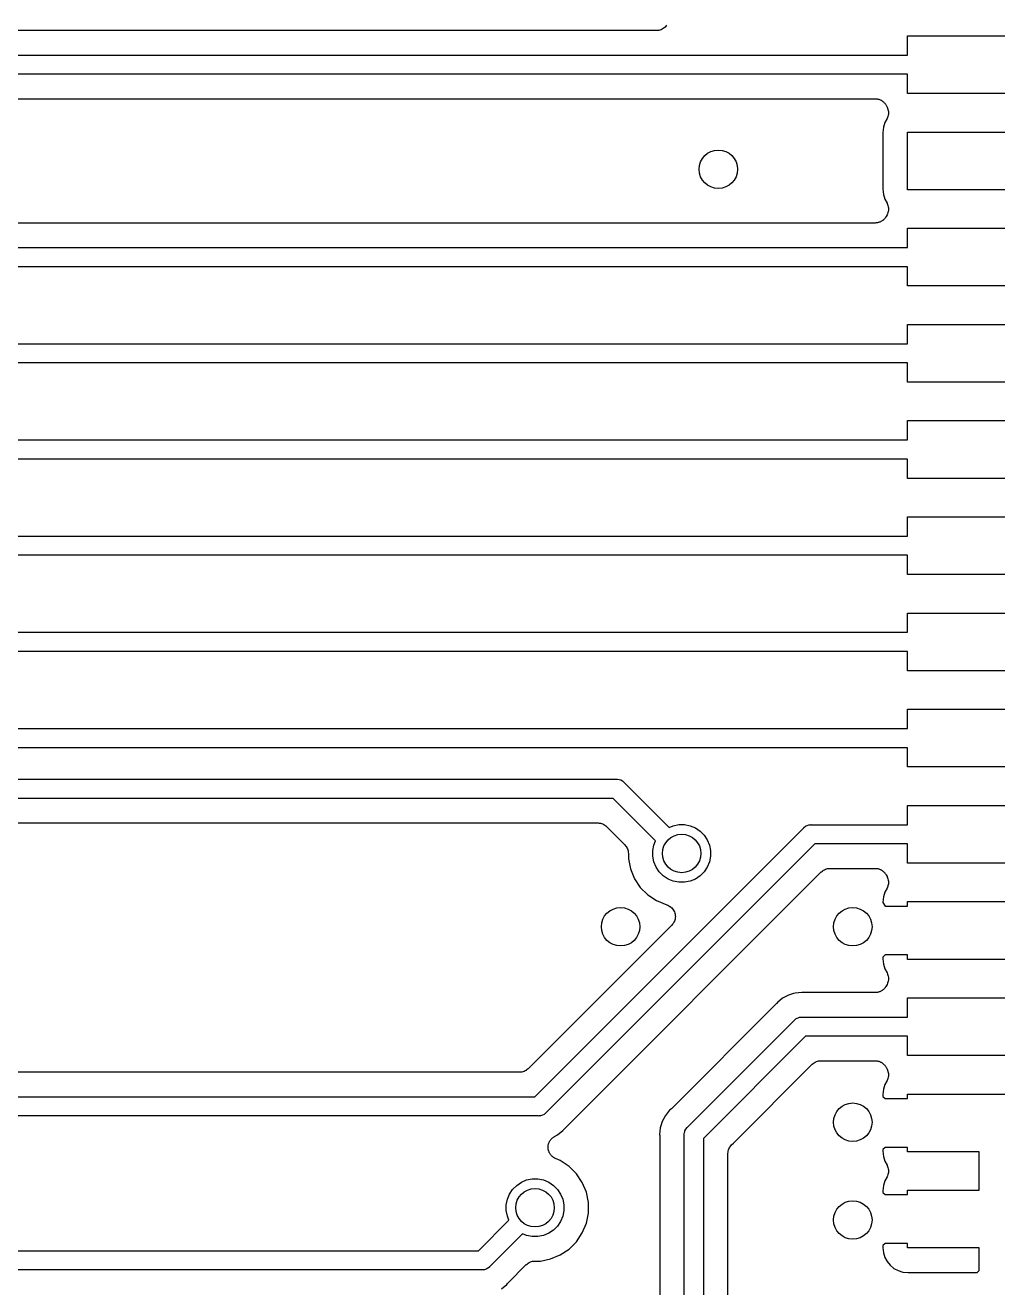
# Model space of a CAD drawing. Extents: x 49 to 143, y -158 to -38.
# Drawn here: x 111.8 to 121.9, y -93.03 to -79.91 of the extents above; entities that cross this region are included whole.
import ezdxf

# ---------------------------------------------------------------- set-up
doc = ezdxf.new("R2010")
doc.units = 0
doc.layers.add('BLACK', color=7, linetype='CONTINUOUS')

msp = doc.modelspace()

# ---------------------------------------------------------------- linework, layer by layer
at = {"layer": 'BLACK', "linetype": 'CONTINUOUS'}
for p, q in [((118.453, -79.9198), (118.445, -79.9291)), ((118.461, -79.9104), (118.453, -79.9198)), ((118.461, -79.91), (118.461, -79.9102)), ((118.461, -79.9102), (118.461, -79.9104)), ((118.356, -79.966), (110.966, -79.966)), ((118.368, -79.9648), (118.356, -79.966)), ((118.38, -79.9637), (118.368, -79.9648)), ((118.381, -79.9636), (118.38, -79.9636)), ((118.38, -79.9636), (118.38, -79.9637)), ((118.392, -79.9601), (118.381, -79.9636)), ((118.404, -79.9566), (118.392, -79.9601)), ((118.415, -79.9508), (118.404, -79.9564)), ((118.404, -79.9564), (118.404, -79.9565)), ((118.404, -79.9565), (118.404, -79.9566)), ((118.426, -79.945), (118.415, -79.9508)), ((118.436, -79.9371), (118.426, -79.9448)), ((118.426, -79.9448), (118.426, -79.9449)), ((118.426, -79.9449), (118.426, -79.945)), ((118.445, -79.9294), (118.436, -79.9371)), ((118.445, -79.9291), (118.445, -79.9293)), ((118.445, -79.9293), (118.445, -79.9294)), ((120.965, -80.22), (120.965, -80.02)), ((120.965, -80.02), (122.965, -80.02)), ((110.947, -80.22), (120.965, -80.22)), ((120.965, -80.42), (110.983, -80.42)), ((120.965, -80.62), (120.965, -80.42)), ((111.141, -80.674), (120.63, -80.674)), ((120.63, -80.674), (120.632, -80.674)), ((120.632, -80.674), (120.637, -80.6746)), ((120.637, -80.6746), (120.643, -80.6747)), ((120.643, -80.6747), (120.649, -80.676)), ((120.649, -80.676), (120.656, -80.6768)), ((120.656, -80.6768), (120.662, -80.6785)), ((120.662, -80.6785), (120.667, -80.6796)), ((120.667, -80.6796), (120.673, -80.6822)), ((120.673, -80.6822), (120.68, -80.6843)), ((120.68, -80.6843), (120.685, -80.687)), ((120.685, -80.687), (120.69, -80.6892)), ((120.69, -80.6892), (120.696, -80.6929)), ((120.696, -80.6929), (120.701, -80.6962)), ((120.701, -80.6962), (120.706, -80.6998)), ((120.706, -80.6998), (120.71, -80.703)), ((120.71, -80.703), (120.715, -80.7078)), ((120.715, -80.7078), (120.72, -80.7121)), ((122.965, -80.62), (120.965, -80.62)), ((120.72, -80.7121), (120.724, -80.7165)), ((120.724, -80.7165), (120.728, -80.7205)), ((120.728, -80.7205), (120.732, -80.7262)), ((120.732, -80.7262), (120.736, -80.7315)), ((120.736, -80.7315), (120.739, -80.7365)), ((120.739, -80.7365), (120.742, -80.7411)), ((120.742, -80.7411), (120.752, -80.7601)), ((120.752, -80.7601), (120.752, -80.7606)), ((120.752, -80.7606), (120.752, -80.7606)), ((120.752, -80.7606), (120.752, -80.7606)), ((120.752, -80.7606), (120.753, -80.7617)), ((120.753, -80.7617), (120.757, -80.7728)), ((120.757, -80.7728), (120.762, -80.7836)), ((120.762, -80.7836), (120.762, -80.7842)), ((120.762, -80.7842), (120.762, -80.7847)), ((120.762, -80.7847), (120.764, -80.7963)), ((120.764, -80.7963), (120.766, -80.8079)), ((120.766, -80.8339), (120.764, -80.8454)), ((120.766, -80.8079), (120.766, -80.8085)), ((120.766, -80.8085), (120.766, -80.8091)), ((120.766, -80.8091), (120.766, -80.8209)), ((120.766, -80.8209), (120.766, -80.8327)), ((120.766, -80.8327), (120.766, -80.8333)), ((120.766, -80.8333), (120.766, -80.8339)), ((120.715, -80.9702), (120.709, -81.0262)), ((120.729, -80.9223), (120.715, -80.9702)), ((120.752, -80.8799), (120.729, -80.9223)), ((120.756, -80.8689), (120.752, -80.8799)), ((120.761, -80.8581), (120.756, -80.8689)), ((120.764, -80.8454), (120.761, -80.857)), ((120.761, -80.857), (120.761, -80.8575)), ((120.761, -80.8575), (120.761, -80.8581)), ((120.709, -81.0262), (120.709, -81.6138)), ((120.965, -81.62), (120.965, -81.02)), ((120.965, -81.02), (122.965, -81.02)), ((120.709, -81.6138), (120.715, -81.6698)), ((122.965, -81.62), (120.965, -81.62)), ((120.715, -81.6698), (120.729, -81.7177)), ((120.729, -81.7177), (120.752, -81.7601)), ((120.752, -81.8799), (120.742, -81.8989)), ((120.752, -81.7601), (120.752, -81.7606)), ((120.752, -81.7606), (120.752, -81.7606)), ((120.752, -81.7606), (120.752, -81.7607)), ((120.752, -81.7607), (120.753, -81.7617)), ((120.756, -81.869), (120.752, -81.8799)), ((120.753, -81.7617), (120.757, -81.7726)), ((120.761, -81.8581), (120.756, -81.869)), ((120.757, -81.7726), (120.762, -81.7836)), ((120.764, -81.8454), (120.761, -81.857)), ((120.761, -81.857), (120.761, -81.8575)), ((120.761, -81.8575), (120.761, -81.8581)), ((120.762, -81.7836), (120.762, -81.7842)), ((120.762, -81.7842), (120.762, -81.7847)), ((120.762, -81.7847), (120.764, -81.7963)), ((120.764, -81.7963), (120.766, -81.8079)), ((120.766, -81.8339), (120.764, -81.8454)), ((120.766, -81.8079), (120.766, -81.8085)), ((120.766, -81.8085), (120.766, -81.8091)), ((120.766, -81.8091), (120.766, -81.8209)), ((120.766, -81.8209), (120.766, -81.8327)), ((120.766, -81.8327), (120.766, -81.8333)), ((120.766, -81.8333), (120.766, -81.8339)), ((120.63, -81.966), (108.134, -81.966)), ((120.635, -81.9654), (120.63, -81.966)), ((120.641, -81.9655), (120.635, -81.9654)), ((120.648, -81.9642), (120.641, -81.9655)), ((120.654, -81.9636), (120.648, -81.9642)), ((120.66, -81.962), (120.654, -81.9636)), ((120.665, -81.9609), (120.66, -81.962)), ((120.672, -81.9584), (120.665, -81.9609)), ((120.678, -81.9564), (120.672, -81.9584)), ((120.683, -81.9538), (120.678, -81.9564)), ((120.688, -81.9517), (120.683, -81.9538)), ((120.694, -81.948), (120.688, -81.9517)), ((120.7, -81.9448), (120.694, -81.948)), ((120.704, -81.9412), (120.7, -81.9448)), ((120.709, -81.9381), (120.704, -81.9412)), ((120.714, -81.9334), (120.709, -81.9381)), ((120.719, -81.9291), (120.714, -81.9334)), ((120.723, -81.9248), (120.719, -81.9291)), ((120.727, -81.9208), (120.723, -81.9248)), ((120.731, -81.9152), (120.727, -81.9208)), ((120.735, -81.91), (120.731, -81.9152)), ((120.738, -81.9051), (120.735, -81.91)), ((120.741, -81.9004), (120.738, -81.9051)), ((120.742, -81.8989), (120.741, -81.9004)), ((120.965, -82.22), (120.965, -82.02)), ((120.965, -82.02), (122.965, -82.02)), ((108.116, -82.22), (120.965, -82.22)), ((120.965, -82.42), (108.152, -82.42)), ((120.965, -82.62), (120.965, -82.42)), ((122.965, -82.62), (120.965, -82.62)), ((120.965, -83.22), (120.965, -83.02)), ((120.965, -83.02), (122.965, -83.02)), ((107.681, -83.22), (120.965, -83.22)), ((120.965, -83.42), (107.718, -83.42)), ((120.965, -83.62), (120.965, -83.42)), ((122.965, -83.62), (120.965, -83.62)), ((120.965, -84.22), (120.965, -84.02)), ((120.965, -84.02), (122.965, -84.02)), ((107.709, -84.22), (120.965, -84.22)), ((120.965, -84.42), (107.745, -84.42)), ((120.965, -84.62), (120.965, -84.42)), ((122.965, -84.62), (120.965, -84.62)), ((120.965, -85.22), (120.965, -85.02)), ((120.965, -85.02), (122.965, -85.02)), ((95.3221, -85.22), (120.965, -85.22)), ((120.965, -85.42), (95.3586, -85.42)), ((120.965, -85.62), (120.965, -85.42)), ((122.965, -85.62), (120.965, -85.62)), ((120.965, -86.22), (120.965, -86.02)), ((120.965, -86.02), (122.965, -86.02)), ((102.941, -86.22), (120.965, -86.22)), ((120.965, -86.42), (102.904, -86.42)), ((120.965, -86.62), (120.965, -86.42)), ((122.965, -86.62), (120.965, -86.62)), ((120.965, -87.22), (120.965, -87.02)), ((120.965, -87.02), (122.965, -87.02)), ((102.855, -87.22), (120.965, -87.22)), ((120.965, -87.42), (102.819, -87.42)), ((120.965, -87.62), (120.965, -87.42)), ((122.965, -87.62), (120.965, -87.62)), ((100.414, -87.7482), (117.942, -87.7482)), ((117.942, -87.7482), (117.947, -87.7477)), ((117.947, -87.7477), (117.952, -87.7482)), ((117.952, -87.7482), (117.952, -87.7482)), ((117.952, -87.7482), (117.967, -87.7496)), ((117.967, -87.7496), (117.986, -87.7554)), ((117.986, -87.7554), (118.003, -87.7647)), ((118.003, -87.7647), (118.018, -87.7771)), ((118.018, -87.7771), (118.021, -87.781)), ((118.021, -87.781), (118.488, -88.248)), ((117.906, -87.9482), (100.414, -87.9482)), ((118.347, -88.3894), (117.906, -87.9482)), ((120.965, -88.22), (120.965, -88.02)), ((120.965, -88.02), (122.965, -88.02)), ((100.797, -88.2022), (117.748, -88.2022)), ((117.09, -91.0482), (119.886, -88.2528)), ((117.748, -88.2022), (117.748, -88.2022)), ((117.748, -88.2022), (117.748, -88.2022)), ((117.748, -88.2022), (117.748, -88.2022)), ((117.748, -88.2022), (117.75, -88.2022)), ((117.75, -88.2022), (117.761, -88.2035)), ((117.761, -88.2035), (117.773, -88.2047)), ((117.773, -88.2047), (117.774, -88.2049)), ((117.774, -88.2049), (117.774, -88.205)), ((117.774, -88.205), (117.786, -88.2085)), ((117.786, -88.2085), (117.797, -88.212)), ((117.797, -88.212), (117.797, -88.2123)), ((117.797, -88.2123), (117.798, -88.2125)), ((117.798, -88.2125), (117.808, -88.2181)), ((117.808, -88.2181), (117.819, -88.2237)), ((117.819, -88.2237), (117.819, -88.2241)), ((117.819, -88.2241), (117.82, -88.2244)), ((117.82, -88.2244), (117.829, -88.2319)), ((117.829, -88.2319), (117.838, -88.2394)), ((117.838, -88.2394), (118.027, -88.4284)), ((118.488, -88.248), (118.53, -88.2305)), ((118.53, -88.2305), (118.588, -88.219)), ((118.588, -88.219), (118.648, -88.219)), ((118.648, -88.219), (118.706, -88.2305)), ((118.706, -88.2305), (118.76, -88.2531)), ((118.76, -88.2531), (118.809, -88.286)), ((118.809, -88.286), (118.851, -88.3278)), ((119.886, -88.2528), (119.889, -88.2489)), ((119.889, -88.2489), (119.904, -88.2365)), ((119.904, -88.2365), (119.912, -88.2321)), ((119.912, -88.2321), (119.922, -88.2272)), ((119.922, -88.2272), (119.94, -88.2214)), ((119.94, -88.2214), (119.942, -88.2213)), ((119.942, -88.2213), (119.955, -88.22)), ((119.955, -88.22), (119.96, -88.2195)), ((119.955, -88.22), (119.955, -88.22)), ((119.96, -88.2195), (119.965, -88.22)), ((119.965, -88.22), (120.965, -88.22)), ((120.001, -88.42), (117.206, -91.2154)), ((118.027, -88.4284), (118.027, -88.4287)), ((118.027, -88.4287), (118.027, -88.4287)), ((118.027, -88.4287), (118.027, -88.4288)), ((118.027, -88.4288), (118.028, -88.4297)), ((118.028, -88.4297), (118.035, -88.4389)), ((118.035, -88.4389), (118.043, -88.448)), ((118.043, -88.448), (118.043, -88.4485)), ((118.043, -88.4485), (118.044, -88.4491)), ((118.044, -88.4491), (118.049, -88.4595)), ((118.318, -88.4895), (118.33, -88.4315)), ((118.33, -88.4315), (118.347, -88.3894)), ((118.851, -88.3278), (118.884, -88.3769)), ((118.884, -88.3769), (118.906, -88.4315)), ((118.906, -88.4315), (118.918, -88.4895)), ((120.965, -88.42), (120.001, -88.42)), ((120.965, -88.62), (120.965, -88.42)), ((118.049, -88.4595), (118.054, -88.4698)), ((118.054, -88.4698), (118.055, -88.4705)), ((118.055, -88.4705), (118.055, -88.4711)), ((118.055, -88.4711), (118.058, -88.4823)), ((118.058, -88.4823), (118.062, -88.4936)), ((118.062, -88.4936), (118.062, -88.4942)), ((118.062, -88.4942), (118.062, -88.4949)), ((118.062, -88.4949), (118.063, -88.5065)), ((118.063, -88.5065), (118.064, -88.5182)), ((118.064, -88.5182), (118.064, -88.5736)), ((118.064, -88.5736), (118.085, -88.6806)), ((118.318, -88.5485), (118.318, -88.4895)), ((118.33, -88.6065), (118.318, -88.5485)), ((118.918, -88.5485), (118.906, -88.6065)), ((118.918, -88.4895), (118.918, -88.5485)), ((117.399, -91.3818), (120.069, -88.7112)), ((118.085, -88.6806), (118.127, -88.7814)), ((118.352, -88.6611), (118.33, -88.6065)), ((118.385, -88.7102), (118.352, -88.6611)), ((118.427, -88.752), (118.385, -88.7102)), ((118.851, -88.7102), (118.809, -88.752)), ((118.884, -88.6611), (118.851, -88.7102)), ((118.906, -88.6065), (118.884, -88.6611)), ((120.069, -88.7112), (120.07, -88.7109)), ((120.07, -88.7109), (120.071, -88.71)), ((120.07, -88.7109), (120.07, -88.7109)), ((120.07, -88.7109), (120.07, -88.7109)), ((120.071, -88.71), (120.08, -88.7026)), ((120.08, -88.7026), (120.089, -88.6952)), ((120.089, -88.6952), (120.09, -88.6949)), ((120.09, -88.6945), (120.101, -88.6891)), ((120.09, -88.6949), (120.09, -88.6945)), ((120.101, -88.6891), (120.111, -88.6836)), ((120.111, -88.6834), (120.112, -88.6831)), ((120.111, -88.6836), (120.111, -88.6834)), ((120.112, -88.6831), (120.123, -88.6798)), ((120.123, -88.6798), (120.135, -88.6764)), ((120.135, -88.6764), (120.136, -88.6762)), ((120.135, -88.6764), (120.135, -88.6764)), ((120.136, -88.6762), (120.148, -88.6751)), ((120.148, -88.6751), (120.159, -88.674)), ((120.159, -88.674), (120.63, -88.674)), ((120.63, -88.674), (120.632, -88.674)), ((120.632, -88.674), (120.637, -88.6746)), ((120.637, -88.6746), (120.643, -88.6747)), ((120.643, -88.6747), (120.649, -88.676)), ((120.649, -88.676), (120.656, -88.6768)), ((120.656, -88.6768), (120.662, -88.6785)), ((120.662, -88.6785), (120.667, -88.6796)), ((120.667, -88.6796), (120.673, -88.6822)), ((120.673, -88.6822), (120.68, -88.6843)), ((120.68, -88.6843), (120.685, -88.687)), ((120.685, -88.687), (120.69, -88.6892)), ((120.69, -88.6892), (120.696, -88.6929)), ((120.696, -88.6929), (120.701, -88.6962)), ((120.701, -88.6962), (120.706, -88.6998)), ((120.706, -88.6998), (120.71, -88.703)), ((120.71, -88.703), (120.715, -88.7078)), ((120.715, -88.7078), (120.72, -88.7121)), ((120.72, -88.7121), (120.724, -88.7165)), ((122.965, -88.62), (120.965, -88.62)), ((118.127, -88.7814), (118.188, -88.8722)), ((118.476, -88.7849), (118.427, -88.752)), ((118.53, -88.8075), (118.476, -88.7849)), ((118.588, -88.819), (118.53, -88.8075)), ((118.648, -88.819), (118.588, -88.819)), ((118.706, -88.8075), (118.648, -88.819)), ((118.76, -88.7849), (118.706, -88.8075)), ((118.809, -88.752), (118.76, -88.7849)), ((120.724, -88.7165), (120.728, -88.7205)), ((120.728, -88.7205), (120.732, -88.7262)), ((120.732, -88.7262), (120.736, -88.7315)), ((120.736, -88.7315), (120.739, -88.7365)), ((120.739, -88.7365), (120.742, -88.7411)), ((120.742, -88.7411), (120.752, -88.7601)), ((120.752, -88.7601), (120.752, -88.7606)), ((120.752, -88.7606), (120.752, -88.7606)), ((120.752, -88.7606), (120.752, -88.7606)), ((120.752, -88.7606), (120.753, -88.7617)), ((120.753, -88.7617), (120.757, -88.7728)), ((120.757, -88.7728), (120.762, -88.7836)), ((120.764, -88.8454), (120.761, -88.857)), ((120.762, -88.7836), (120.762, -88.7842)), ((120.762, -88.7842), (120.762, -88.7847)), ((120.762, -88.7847), (120.764, -88.7963)), ((120.764, -88.7963), (120.766, -88.8079)), ((120.766, -88.8339), (120.764, -88.8454)), ((120.766, -88.8079), (120.766, -88.8085)), ((120.766, -88.8085), (120.766, -88.8091)), ((120.766, -88.8091), (120.766, -88.8209)), ((120.766, -88.8209), (120.766, -88.8327)), ((120.766, -88.8327), (120.766, -88.8333)), ((120.766, -88.8333), (120.766, -88.8339)), ((118.188, -88.8722), (118.265, -88.9493)), ((118.265, -88.9493), (118.356, -89.0099)), ((120.715, -88.9702), (120.709, -89.0247)), ((120.729, -88.9223), (120.715, -88.9702)), ((120.752, -88.8799), (120.729, -88.9223)), ((120.756, -88.869), (120.752, -88.8799)), ((120.761, -88.8581), (120.756, -88.869)), ((120.761, -88.857), (120.761, -88.8575)), ((120.761, -88.8575), (120.761, -88.8581)), ((118.356, -89.0099), (118.463, -89.0544)), ((118.463, -89.0544), (118.463, -89.0544)), ((118.463, -89.0544), (118.474, -89.058)), ((118.474, -89.058), (118.475, -89.0581)), ((118.475, -89.0581), (118.475, -89.0582)), ((118.475, -89.0582), (118.486, -89.0641)), ((118.486, -89.0641), (118.496, -89.0699)), ((118.496, -89.0699), (118.496, -89.0701)), ((118.496, -89.0701), (118.497, -89.0702)), ((118.497, -89.0702), (118.506, -89.0779)), ((118.506, -89.0779), (118.515, -89.0857)), ((118.515, -89.0857), (118.515, -89.086)), ((118.515, -89.086), (118.516, -89.0861)), ((118.516, -89.0861), (118.523, -89.0954)), ((118.523, -89.0954), (118.531, -89.105)), ((118.531, -89.105), (118.531, -89.1053)), ((118.531, -89.1053), (118.531, -89.1055)), ((118.531, -89.1055), (118.537, -89.116)), ((120.709, -89.0247), (120.709, -89.0301)), ((120.709, -89.0301), (120.733, -89.066)), ((120.733, -89.066), (120.965, -89.066)), ((120.965, -89.066), (120.965, -89.02)), ((120.965, -89.02), (122.965, -89.02)), ((118.536, -89.2349), (118.53, -89.2456)), ((118.542, -89.2242), (118.536, -89.2349)), ((118.537, -89.116), (118.542, -89.1269)), ((118.542, -89.1269), (118.543, -89.1272)), ((118.546, -89.2121), (118.542, -89.2237)), ((118.542, -89.2237), (118.542, -89.224)), ((118.542, -89.224), (118.542, -89.2242)), ((118.543, -89.1272), (118.543, -89.1275)), ((118.543, -89.1275), (118.546, -89.1388)), ((118.546, -89.1388), (118.55, -89.1507)), ((118.549, -89.2006), (118.546, -89.2121)), ((118.551, -89.1878), (118.549, -89.2)), ((118.549, -89.2), (118.549, -89.2003)), ((118.549, -89.2003), (118.549, -89.2006)), ((118.55, -89.1507), (118.55, -89.151)), ((118.55, -89.151), (118.55, -89.1512)), ((118.55, -89.1512), (118.551, -89.163)), ((118.551, -89.163), (118.552, -89.1754)), ((118.552, -89.1759), (118.551, -89.1878)), ((118.552, -89.1754), (118.552, -89.1756)), ((118.552, -89.1756), (118.552, -89.1759)), ((118.515, -89.2647), (117.022, -90.757)), ((118.522, -89.2554), (118.515, -89.2647)), ((118.53, -89.246), (118.522, -89.2554)), ((118.53, -89.2456), (118.53, -89.2458)), ((118.53, -89.2458), (118.53, -89.246)), ((120.71, -89.5961), (120.709, -89.6153)), ((120.709, -89.6153), (120.715, -89.6698)), ((120.732, -89.574), (120.71, -89.5961)), ((120.965, -89.574), (120.732, -89.574)), ((120.965, -89.62), (120.965, -89.574)), ((122.965, -89.62), (120.965, -89.62)), ((120.715, -89.6698), (120.729, -89.7177)), ((120.729, -89.7177), (120.752, -89.7601)), ((120.752, -89.7601), (120.752, -89.7606)), ((120.752, -89.7606), (120.752, -89.7606)), ((120.752, -89.7606), (120.752, -89.7607)), ((120.752, -89.7607), (120.753, -89.7617)), ((120.753, -89.7617), (120.757, -89.7726)), ((120.752, -89.8799), (120.742, -89.8989)), ((120.756, -89.869), (120.752, -89.8799)), ((120.761, -89.8581), (120.756, -89.869)), ((120.757, -89.7726), (120.762, -89.7836)), ((120.764, -89.8454), (120.761, -89.857)), ((120.761, -89.857), (120.761, -89.8575)), ((120.761, -89.8575), (120.761, -89.8581)), ((120.762, -89.7836), (120.762, -89.7842)), ((120.762, -89.7842), (120.762, -89.7847)), ((120.762, -89.7847), (120.764, -89.7963)), ((120.764, -89.7963), (120.766, -89.8079)), ((120.766, -89.8339), (120.764, -89.8454)), ((120.766, -89.8079), (120.766, -89.8085)), ((120.766, -89.8085), (120.766, -89.8091)), ((120.766, -89.8091), (120.766, -89.8209)), ((120.766, -89.8209), (120.766, -89.8327)), ((120.766, -89.8327), (120.766, -89.8333)), ((120.766, -89.8333), (120.766, -89.8339)), ((119.667, -90.0242), (119.613, -90.0685)), ((119.729, -89.9914), (119.667, -90.0242)), ((119.78, -89.9758), (119.729, -89.9914)), ((119.796, -89.9711), (119.78, -89.9758)), ((119.78, -89.9758), (119.78, -89.9758)), ((119.865, -89.9643), (119.796, -89.9711)), ((119.876, -89.9654), (119.865, -89.9643)), ((119.882, -89.9654), (119.876, -89.9654)), ((119.887, -89.966), (119.882, -89.9654)), ((119.889, -89.966), (119.887, -89.966)), ((120.63, -89.966), (119.889, -89.966)), ((120.635, -89.9654), (120.63, -89.966)), ((120.641, -89.9655), (120.635, -89.9654)), ((120.648, -89.9642), (120.641, -89.9655)), ((120.654, -89.9636), (120.648, -89.9642)), ((120.66, -89.962), (120.654, -89.9636)), ((120.665, -89.9609), (120.66, -89.962)), ((120.672, -89.9584), (120.665, -89.9609)), ((120.678, -89.9564), (120.672, -89.9584)), ((120.683, -89.9538), (120.678, -89.9564)), ((120.688, -89.9517), (120.683, -89.9538)), ((120.694, -89.948), (120.688, -89.9517)), ((120.7, -89.9448), (120.694, -89.948)), ((120.704, -89.9412), (120.7, -89.9448)), ((120.709, -89.9381), (120.704, -89.9412)), ((120.714, -89.9334), (120.709, -89.9381)), ((120.719, -89.9291), (120.714, -89.9334)), ((120.723, -89.9248), (120.719, -89.9291)), ((120.727, -89.9208), (120.723, -89.9248)), ((120.731, -89.9152), (120.727, -89.9208)), ((120.735, -89.91), (120.731, -89.9152)), ((120.738, -89.9051), (120.735, -89.91)), ((120.741, -89.9004), (120.738, -89.9051)), ((120.742, -89.8989), (120.741, -89.9004)), ((120.965, -90.22), (120.965, -90.02)), ((120.965, -90.02), (122.965, -90.02)), ((119.598, -90.0864), (118.511, -91.173)), ((119.601, -90.0823), (119.598, -90.0864)), ((119.605, -90.0785), (119.601, -90.0823)), ((119.606, -90.0772), (119.605, -90.0785)), ((119.613, -90.0685), (119.606, -90.0772)), ((118.678, -91.3658), (119.791, -90.2528)), ((119.791, -90.2528), (119.794, -90.2489)), ((119.794, -90.2489), (119.809, -90.2365)), ((119.809, -90.2365), (119.827, -90.2272)), ((119.827, -90.2272), (119.842, -90.2225)), ((119.842, -90.2225), (119.845, -90.2214)), ((119.845, -90.2214), (119.847, -90.2212)), ((119.847, -90.2212), (119.86, -90.22)), ((119.86, -90.22), (119.865, -90.2195)), ((119.86, -90.22), (119.86, -90.22)), ((119.865, -90.2195), (119.87, -90.22)), ((119.87, -90.22), (120.965, -90.22)), ((119.906, -90.42), (118.845, -91.4814)), ((120.965, -90.42), (119.906, -90.42)), ((120.965, -90.62), (120.965, -90.42)), ((120.016, -90.6834), (120.017, -90.6831)), ((120.017, -90.6831), (120.028, -90.6798)), ((120.028, -90.6798), (120.04, -90.6764)), ((120.04, -90.6764), (120.041, -90.6762)), ((120.04, -90.6764), (120.04, -90.6764)), ((120.041, -90.6762), (120.053, -90.6751)), ((120.053, -90.6751), (120.064, -90.674)), ((120.064, -90.674), (120.63, -90.674)), ((120.63, -90.674), (120.632, -90.674)), ((120.632, -90.674), (120.637, -90.6746)), ((120.637, -90.6746), (120.643, -90.6747)), ((120.643, -90.6747), (120.649, -90.676)), ((120.649, -90.676), (120.656, -90.6768)), ((120.656, -90.6768), (120.662, -90.6785)), ((120.662, -90.6785), (120.667, -90.6796)), ((120.667, -90.6796), (120.673, -90.6822)), ((120.673, -90.6822), (120.68, -90.6843)), ((122.965, -90.62), (120.965, -90.62)), ((116.933, -90.7942), (104.585, -90.7942)), ((116.944, -90.7931), (116.933, -90.7942)), ((116.956, -90.792), (116.944, -90.7931)), ((116.957, -90.7918), (116.956, -90.792)), ((116.968, -90.7884), (116.957, -90.7918)), ((116.957, -90.7918), (116.957, -90.7918)), ((116.98, -90.7851), (116.968, -90.7884)), ((116.981, -90.7846), (116.98, -90.7848)), ((116.98, -90.7848), (116.98, -90.7851)), ((116.991, -90.7791), (116.981, -90.7846)), ((117.002, -90.7737), (116.991, -90.7791)), ((117.003, -90.773), (117.002, -90.7733)), ((117.002, -90.7733), (117.002, -90.7737)), ((117.012, -90.7656), (117.003, -90.773)), ((117.021, -90.7582), (117.012, -90.7656)), ((117.022, -90.7573), (117.021, -90.7582)), ((117.022, -90.757), (117.022, -90.7573)), ((117.022, -90.7573), (117.022, -90.7573)), ((117.022, -90.7573), (117.022, -90.7573)), ((119.155, -91.5302), (119.974, -90.7112)), ((119.974, -90.7112), (119.975, -90.7109)), ((119.975, -90.7109), (119.976, -90.71)), ((119.975, -90.7109), (119.975, -90.7109)), ((119.975, -90.7109), (119.975, -90.7109)), ((119.976, -90.71), (119.985, -90.7026)), ((119.985, -90.7026), (119.994, -90.6952)), ((119.994, -90.6952), (119.995, -90.6949)), ((119.995, -90.6945), (120.006, -90.6891)), ((119.995, -90.6949), (119.995, -90.6945)), ((120.006, -90.6891), (120.016, -90.6836)), ((120.016, -90.6836), (120.016, -90.6834)), ((120.68, -90.6843), (120.685, -90.687)), ((120.685, -90.687), (120.69, -90.6892)), ((120.69, -90.6892), (120.696, -90.6929)), ((120.696, -90.6929), (120.701, -90.6962)), ((120.701, -90.6962), (120.706, -90.6998)), ((120.706, -90.6998), (120.71, -90.703)), ((120.71, -90.703), (120.715, -90.7078)), ((120.715, -90.7078), (120.72, -90.7121)), ((120.72, -90.7121), (120.724, -90.7165)), ((120.724, -90.7165), (120.728, -90.7205)), ((120.728, -90.7205), (120.732, -90.7262)), ((120.732, -90.7262), (120.736, -90.7315)), ((120.736, -90.7315), (120.739, -90.7365)), ((120.739, -90.7365), (120.742, -90.7411)), ((120.742, -90.7411), (120.752, -90.7601)), ((120.752, -90.7601), (120.752, -90.7606)), ((120.752, -90.7606), (120.752, -90.7606)), ((120.752, -90.7606), (120.752, -90.7606)), ((120.752, -90.7606), (120.753, -90.7617)), ((120.753, -90.7617), (120.757, -90.7728)), ((120.757, -90.7728), (120.762, -90.7836)), ((120.762, -90.7836), (120.762, -90.7842)), ((120.762, -90.7842), (120.762, -90.7847)), ((120.762, -90.7847), (120.764, -90.7963)), ((120.764, -90.7963), (120.766, -90.8079)), ((120.766, -90.8079), (120.766, -90.8085)), ((120.766, -90.8085), (120.766, -90.8091)), ((120.766, -90.8091), (120.766, -90.8209)), ((120.729, -90.9223), (120.715, -90.9702)), ((120.752, -90.8799), (120.729, -90.9223)), ((120.756, -90.869), (120.752, -90.8799)), ((120.761, -90.8581), (120.756, -90.869)), ((120.764, -90.8454), (120.761, -90.857)), ((120.761, -90.857), (120.761, -90.8575)), ((120.761, -90.8575), (120.761, -90.8581)), ((120.766, -90.8339), (120.764, -90.8454)), ((120.766, -90.8209), (120.766, -90.8327)), ((120.766, -90.8327), (120.766, -90.8333)), ((120.766, -90.8333), (120.766, -90.8339)), ((102.589, -91.0482), (117.09, -91.0482)), ((120.715, -90.9702), (120.709, -91.0247)), ((120.709, -91.0247), (120.71, -91.0439)), ((120.71, -91.0439), (120.732, -91.066)), ((120.732, -91.066), (120.965, -91.066)), ((120.965, -91.066), (120.965, -91.02)), ((120.965, -91.02), (122.965, -91.02)), ((118.493, -91.1885), (118.449, -91.2424)), ((118.502, -91.1813), (118.493, -91.1885)), ((118.506, -91.1776), (118.502, -91.1813)), ((118.51, -91.1742), (118.506, -91.1776)), ((118.511, -91.173), (118.51, -91.1742)), ((117.127, -91.2482), (102.589, -91.2482)), ((117.132, -91.2487), (117.127, -91.2482)), ((117.137, -91.2482), (117.132, -91.2487)), ((117.151, -91.2468), (117.137, -91.2482)), ((117.137, -91.2482), (117.137, -91.2482)), ((117.17, -91.241), (117.151, -91.2468)), ((117.188, -91.2317), (117.17, -91.241)), ((117.203, -91.2193), (117.188, -91.2317)), ((117.206, -91.2154), (117.203, -91.2193)), ((118.416, -91.3039), (118.402, -91.3499)), ((118.449, -91.2424), (118.416, -91.3039)), ((117.281, -91.4717), (117.286, -91.4677)), ((117.286, -91.4677), (117.292, -91.4649)), ((117.292, -91.4649), (117.296, -91.4616)), ((117.296, -91.4616), (117.329, -91.444)), ((117.329, -91.444), (117.383, -91.3997)), ((117.383, -91.3997), (117.39, -91.391)), ((117.39, -91.391), (117.392, -91.3897)), ((117.392, -91.3897), (117.395, -91.3859)), ((117.395, -91.3859), (117.399, -91.3818)), ((118.396, -91.3706), (118.389, -91.44)), ((118.389, -91.44), (118.39, -91.4512)), ((118.39, -91.4512), (118.391, -91.4529)), ((118.391, -91.4529), (118.39, -91.4583)), ((118.39, -91.4583), (118.391, -91.4636)), ((118.391, -91.4636), (118.391, -93.6528)), ((118.402, -91.3499), (118.396, -91.3706)), ((118.645, -91.4351), (118.646, -91.4204)), ((118.645, -91.44), (118.645, -91.4351)), ((118.645, -91.4351), (118.645, -91.4351)), ((118.645, -91.4449), (118.645, -91.44)), ((118.645, -93.8106), (118.645, -91.4449)), ((118.646, -91.4203), (118.649, -91.4133)), ((118.646, -91.4204), (118.646, -91.4203)), ((118.649, -91.4133), (118.652, -91.4015)), ((118.652, -91.4015), (118.661, -91.3842)), ((118.661, -91.3842), (118.674, -91.3689)), ((118.674, -91.3689), (118.678, -91.3658)), ((117.229, -91.5725), (117.23, -91.5665)), ((117.23, -91.5789), (117.229, -91.5725)), ((117.23, -91.5606), (117.231, -91.5542)), ((117.23, -91.5665), (117.23, -91.5606)), ((117.23, -91.5854), (117.23, -91.5789)), ((117.231, -91.5912), (117.23, -91.5854)), ((117.231, -91.5542), (117.232, -91.5478)), ((117.232, -91.5971), (117.231, -91.5912)), ((117.232, -91.5478), (117.234, -91.5421)), ((117.233, -91.6033), (117.232, -91.5971)), ((117.234, -91.5421), (117.235, -91.5363)), ((117.235, -91.5363), (117.237, -91.5303)), ((117.237, -91.5303), (117.239, -91.5241)), ((117.239, -91.5241), (117.242, -91.5189)), ((117.242, -91.5189), (117.245, -91.5134)), ((117.245, -91.5134), (117.248, -91.508)), ((117.248, -91.508), (117.251, -91.5024)), ((117.251, -91.5024), (117.255, -91.4978)), ((117.255, -91.4978), (117.258, -91.4928)), ((117.258, -91.4928), (117.263, -91.4883)), ((117.263, -91.4883), (117.267, -91.4833)), ((117.267, -91.4833), (117.272, -91.4795)), ((117.272, -91.4795), (117.276, -91.4753)), ((117.276, -91.4753), (117.281, -91.4717)), ((118.845, -91.4814), (118.845, -93.8471)), ((119.102, -91.6128), (119.105, -91.6016)), ((119.105, -91.6016), (119.109, -91.5904)), ((119.109, -91.5892), (119.115, -91.5789)), ((119.109, -91.5898), (119.109, -91.5892)), ((119.109, -91.5904), (119.109, -91.5898)), ((119.115, -91.5789), (119.12, -91.5686)), ((119.12, -91.5686), (119.121, -91.5681)), ((119.121, -91.5675), (119.129, -91.5585)), ((119.121, -91.5681), (119.121, -91.5675)), ((119.129, -91.5585), (119.136, -91.5494)), ((119.136, -91.5494), (119.155, -91.5302)), ((119.155, -91.5302), (119.155, -91.5302)), ((120.71, -91.5961), (120.709, -91.6153)), ((120.732, -91.574), (120.71, -91.5961)), ((120.965, -91.574), (120.732, -91.574)), ((120.965, -91.62), (120.965, -91.574)), ((117.235, -91.6097), (117.233, -91.6033)), ((117.237, -91.6152), (117.235, -91.6097)), ((117.239, -91.6209), (117.237, -91.6152)), ((117.242, -91.6267), (117.239, -91.6209)), ((117.244, -91.6327), (117.242, -91.6267)), ((117.247, -91.6376), (117.244, -91.6327)), ((117.25, -91.6429), (117.247, -91.6376)), ((117.254, -91.648), (117.25, -91.6429)), ((117.258, -91.6534), (117.254, -91.648)), ((117.262, -91.6576), (117.258, -91.6534)), ((117.265, -91.6623), (117.262, -91.6576)), ((117.27, -91.6664), (117.265, -91.6623)), ((117.275, -91.671), (117.27, -91.6664)), ((117.28, -91.6744), (117.275, -91.671)), ((117.284, -91.6782), (117.28, -91.6744)), ((117.29, -91.6814), (117.284, -91.6782)), ((117.295, -91.685), (117.29, -91.6814)), ((117.301, -91.6873), (117.295, -91.685)), ((117.306, -91.6902), (117.301, -91.6873)), ((117.308, -91.6909), (117.306, -91.6902)), ((117.356, -91.7111), (117.308, -91.6909)), ((117.447, -91.7717), (117.356, -91.7111)), ((119.099, -91.6375), (119.1, -91.6257)), ((119.099, -91.6388), (119.099, -91.6375)), ((119.099, -91.6392), (119.099, -91.6388)), ((119.099, -91.6388), (119.099, -91.6388)), ((119.099, -91.6388), (119.099, -91.6388)), ((119.099, -93.8284), (119.099, -91.6392)), ((119.1, -91.6257), (119.102, -91.6141)), ((119.102, -91.6135), (119.102, -91.6128)), ((119.102, -91.6141), (119.102, -91.6135)), ((120.709, -91.6153), (120.715, -91.6698)), ((120.715, -91.6698), (120.729, -91.7177)), ((120.729, -91.7177), (120.752, -91.7601)), ((121.711, -91.62), (120.965, -91.62)), ((121.711, -92.02), (121.711, -91.62)), ((117.524, -91.8488), (117.447, -91.7717)), ((117.585, -91.9396), (117.524, -91.8488)), ((120.752, -91.7601), (120.752, -91.7606)), ((120.752, -91.7606), (120.752, -91.7606)), ((120.752, -91.7606), (120.752, -91.7606)), ((120.752, -91.7606), (120.753, -91.7617)), ((120.753, -91.7617), (120.757, -91.7727)), ((120.761, -91.8581), (120.756, -91.869)), ((120.757, -91.7727), (120.762, -91.7836)), ((120.764, -91.8454), (120.761, -91.857)), ((120.761, -91.857), (120.761, -91.8575)), ((120.761, -91.8575), (120.761, -91.8581)), ((120.762, -91.7836), (120.762, -91.7842)), ((120.762, -91.7842), (120.762, -91.7847)), ((120.762, -91.7847), (120.764, -91.7964)), ((120.764, -91.7964), (120.766, -91.8079)), ((120.766, -91.8339), (120.764, -91.8454)), ((120.766, -91.8079), (120.766, -91.8085)), ((120.766, -91.8085), (120.766, -91.8091)), ((120.766, -91.8091), (120.766, -91.8209)), ((120.766, -91.8209), (120.766, -91.8327)), ((120.766, -91.8327), (120.766, -91.8333)), ((120.766, -91.8333), (120.766, -91.8339)), ((116.861, -92.0108), (116.903, -91.969)), ((116.903, -91.969), (116.952, -91.9361)), ((116.952, -91.9361), (117.006, -91.9135)), ((117.006, -91.9135), (117.064, -91.902)), ((117.064, -91.902), (117.124, -91.902)), ((117.124, -91.902), (117.182, -91.9135)), ((117.182, -91.9135), (117.236, -91.9361)), ((117.236, -91.9361), (117.285, -91.969)), ((117.285, -91.969), (117.327, -92.0108)), ((117.627, -92.0404), (117.585, -91.9396)), ((120.715, -91.9702), (120.709, -92.0247)), ((120.729, -91.9223), (120.715, -91.9702)), ((120.752, -91.8799), (120.729, -91.9223)), ((120.756, -91.869), (120.752, -91.8799)), ((116.794, -92.1725), (116.806, -92.1145)), ((116.806, -92.1145), (116.828, -92.0599)), ((116.828, -92.0599), (116.861, -92.0108)), ((117.327, -92.0108), (117.36, -92.0599)), ((117.36, -92.0599), (117.382, -92.1145)), ((117.382, -92.1145), (117.394, -92.1725)), ((117.648, -92.1474), (117.627, -92.0404)), ((120.709, -92.0247), (120.71, -92.0439)), ((120.71, -92.0439), (120.732, -92.066)), ((120.732, -92.066), (120.965, -92.066)), ((120.965, -92.066), (120.965, -92.02)), ((120.965, -92.02), (121.711, -92.02)), ((116.794, -92.2315), (116.794, -92.1725)), ((116.806, -92.2895), (116.794, -92.2315)), ((117.394, -92.2315), (117.382, -92.2895)), ((117.394, -92.1725), (117.394, -92.2315)), ((117.627, -92.3636), (117.648, -92.2566)), ((117.648, -92.2566), (117.648, -92.1474)), ((116.506, -92.6482), (116.823, -92.3316)), ((116.823, -92.3316), (116.806, -92.2895)), ((117.36, -92.3441), (117.327, -92.3932)), ((117.382, -92.2895), (117.36, -92.3441)), ((117.585, -92.4644), (117.627, -92.3636)), ((116.964, -92.473), (116.622, -92.8154)), ((117.006, -92.4905), (116.964, -92.473)), ((117.064, -92.502), (117.006, -92.4905)), ((117.124, -92.502), (117.064, -92.502)), ((117.182, -92.4905), (117.124, -92.502)), ((117.236, -92.4679), (117.182, -92.4905)), ((117.285, -92.435), (117.236, -92.4679)), ((117.327, -92.3932), (117.285, -92.435)), ((117.524, -92.5552), (117.585, -92.4644)), ((102.589, -92.6482), (116.506, -92.6482)), ((117.356, -92.6929), (117.447, -92.6323)), ((117.447, -92.6323), (117.524, -92.5552)), ((120.71, -92.5961), (120.709, -92.6153)), ((120.709, -92.6153), (120.715, -92.6698)), ((120.732, -92.574), (120.71, -92.5961)), ((120.965, -92.574), (120.732, -92.574)), ((120.965, -92.62), (120.965, -92.574)), ((121.711, -92.62), (120.965, -92.62)), ((121.711, -92.8531), (121.711, -92.62)), ((117.014, -92.7846), (117.023, -92.7772)), ((117.023, -92.7772), (117.024, -92.7769)), ((117.024, -92.7765), (117.034, -92.7711)), ((117.024, -92.7769), (117.024, -92.7765)), ((117.034, -92.7711), (117.045, -92.7656)), ((117.045, -92.7654), (117.046, -92.7651)), ((117.045, -92.7656), (117.045, -92.7654)), ((117.046, -92.7651), (117.057, -92.7618)), ((117.057, -92.7618), (117.069, -92.7584)), ((117.069, -92.7584), (117.07, -92.7582)), ((117.069, -92.7584), (117.069, -92.7584)), ((117.07, -92.7582), (117.082, -92.7571)), ((117.082, -92.7571), (117.093, -92.756)), ((117.093, -92.756), (117.149, -92.756)), ((117.149, -92.756), (117.256, -92.7347)), ((117.256, -92.7347), (117.356, -92.6929)), ((120.715, -92.6698), (120.729, -92.7177)), ((120.729, -92.7177), (120.753, -92.7618)), ((120.753, -92.7618), (120.785, -92.8005)), ((116.543, -92.8482), (102.589, -92.8482)), ((116.548, -92.8487), (116.543, -92.8482)), ((116.553, -92.8482), (116.548, -92.8487)), ((116.567, -92.8468), (116.553, -92.8482)), ((116.553, -92.8482), (116.553, -92.8482)), ((116.586, -92.841), (116.567, -92.8468)), ((116.604, -92.8317), (116.586, -92.841)), ((116.619, -92.8193), (116.604, -92.8317)), ((116.622, -92.8154), (116.619, -92.8193)), ((116.815, -92.9818), (117.003, -92.7932)), ((117.003, -92.7932), (117.004, -92.7929)), ((117.004, -92.7929), (117.005, -92.792)), ((117.004, -92.7929), (117.004, -92.7929)), ((117.004, -92.7929), (117.004, -92.7929)), ((117.005, -92.792), (117.014, -92.7846)), ((120.785, -92.8005), (120.823, -92.8322)), ((120.823, -92.8322), (120.867, -92.8558)), ((120.867, -92.8558), (120.915, -92.8703)), ((120.915, -92.8703), (120.971, -92.8758)), ((120.971, -92.8758), (121.69, -92.8741)), ((121.69, -92.8741), (121.711, -92.8531)), ((116.745, -93.044), (116.799, -92.9997)), ((116.799, -92.9997), (116.806, -92.991)), ((116.806, -92.991), (116.808, -92.9897)), ((116.808, -92.9897), (116.811, -92.9859)), ((116.811, -92.9859), (116.815, -92.9818))]:
    msp.add_line(p, q, dxfattribs=at)
at = {"layer": 'BLACK'}
for centre in [(118.999, -81.407), (118.618, -88.519), (117.983, -89.281), (120.396, -89.281), (120.396, -91.313), (117.094, -92.202), (120.396, -92.329)]:
    msp.add_circle(centre, 0.2, dxfattribs=at)

doc.saveas('drawing.dxf')
